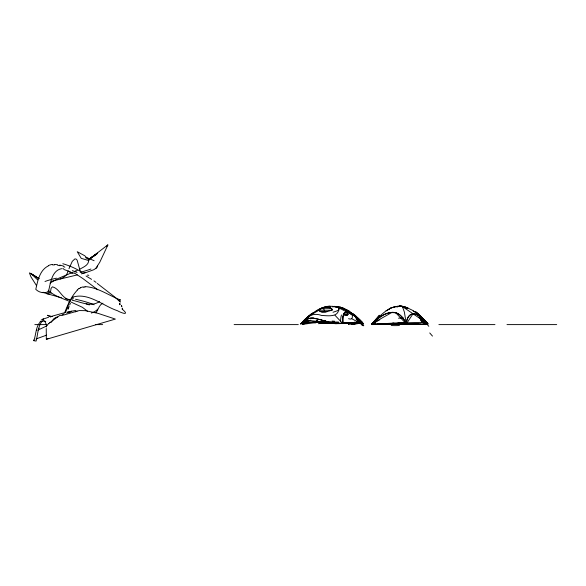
<?xml version="1.0" encoding="UTF-8"?>
<svg xmlns="http://www.w3.org/2000/svg" width="586" height="586" viewBox="0 0 586 586"><rect width="100%" height="100%" fill="white"/><g stroke="black" fill="none" stroke-linecap="round" stroke-linejoin="round"><path stroke-width="0.88" d="M301.46 323.179C306.8 316.513 312.968 312.272 321.48 315.429C328.534 315.788 339.821 317.773 338.664 306.976L334.884 306.434L332.423 306.778L336.188 306.529L340.378 307.452M46.25 328.49L46.323 339.338L115.369 319.084L98.009 313.342L85.234 310.661L79.264 310.565L63.266 315.143M342.62 323.567L343.022 323.56C341.081 314.836 345.484 307.43 352.955 314.228M397.367 323.89L405.131 323.919L405.168 322.168M323.853 307.848C316.191 308.558 319.429 313.422 324.944 311.789M303.467 323.003L302.391 324.029L306.449 319.648M415.752 312.726L415.965 312.118L417.818 313.364M362.119 322.791L363.071 323.89C360.097 322.161 347.198 303.826 343.447 315.231A33.109 13.126 61.8 0 0 343.206 316.74L343.022 323.56L339.111 323.567A35.285 25.491 0.9 0 1 333.917 323.164L305.255 320.088L300.786 323.911L311.364 314.623C318.213 307.87 329.383 303.951 338.664 307.76L356.163 316.88L363.071 323.904L357.357 318.887M332.035 310.031L332.328 309.957C331.493 305.284 318.264 307.525 319.348 310.77C320.352 313.312 334.086 310.976 331.735 308.888C329.698 306.456 326.065 307.24 323.391 307.928M347.066 310.88L345.894 309.884M384.46 314.404L390.071 312.514L395.733 312.763L406.354 323.926C406.12 318.066 411.555 310.551 417.628 314.916M406.354 323.926C407.556 306.837 421.612 315.239 428.007 323.977L402.414 306.566C389.58 304.156 380.541 315.825 372.132 323.575L392.173 312.316C399.088 312.038 403.842 318.191 406.354 323.926L413.108 313.62M397.608 306.881L397.791 306.222L402.414 306.566L407.658 307.958L412.654 310.39L419.019 315.019M46.887 325.604L44.631 320.952L43.108 320.271C37.629 325.311 38.068 334.298 36.076 341.081L33.732 340.693C36.185 335.038 35.556 326.776 40.229 322.058M119.881 303.314L119.844 304.156M343.162 316.682L343.857 313.942L346.136 311.584M36.449 329.647L36.442 330.299M50.411 292.707L51.063 288.363L52.396 286.832C59.787 288.466 61.838 299.05 70.064 299.754L67.888 299.234M64.541 313.092C67.617 304.925 71.221 296.619 77.271 290.195M68.752 307.181L68.02 309.152L69.097 306.353M68.98 268.688L72.283 261.312L74.913 258.902L76.099 259.063L77.14 260.147L79.938 270.249L80.7 271.736L82.392 273.091L85.974 272.571L93.789 269.728L96.895 267.656L97.576 265.846M51.004 322.52L53.685 318.865L55.934 317.385L57.604 316.997L49.671 322.754M69.69 304.962L70.437 303.343M65.464 312.602L69.646 301.534L72.657 297.366M379.428 315.861L379.618 315.349L379.237 316.206L379.596 315.312L372.132 323.575L376.285 319.905M68.174 270.761C66.343 278.995 57.838 279.5 51.26 281.375M348.56 318.674C352.069 320.293 353.116 317.282 352.01 314.609L346.502 311.518M349.117 323.553L349.615 322.659M72.627 299.292L73.257 298.289M106.513 246.56L107.897 244.926L99.803 262.184L95.643 268.688M306.456 320.264L302.391 324.219L305.899 320.461M306.332 320.417L302.391 324.219L306.925 321.003M320.476 321.751L318.696 323.78L321.384 322.74M57.282 317.392L59.809 315.378L62.607 315.517M376.688 318.506L379.582 315.312L377.252 317.824M376.813 318.352L375.238 320.227M376.388 318.865L372.132 323.575L373.282 322.527M69.639 312.455L71.375 311.254L66.614 313.049M321.926 322.542L319.846 323.325L319.414 323.011L320.095 322.219M374.747 320.791L373.443 322.234M305.152 321.128L304.134 322.256M306.683 319.414L302.999 323.435L306.727 319.648M301.79 322.813L300.786 323.911L308.954 315.781L314.426 312.338M302.295 322.271L304.361 320.11M373.949 321.839L371.597 324.336L404.289 322.49M375.714 319.963L377.479 318.081M33.717 340.393L34.091 340.012M375.582 321.143L371.597 324.336L373.875 323.472M375.392 321.34L373.626 322.989M372.52 323.194L372.908 322.798M305.914 318.564L300.786 323.911C303.9 320.264 308.58 317.561 313.503 318.161M102.916 303.182C98.529 305.255 98.594 309.811 95.892 312.697M304.947 319.517L311.43 313.854L314.155 312.411M307.24 320.286L303.636 323.355M304.786 321.721L303.174 323.282L307.364 319.788M305.152 321.362L306.925 319.663M306.441 320.117L303.519 322.945M306.434 318.066L311.43 313.854L314.704 312.287M373.861 322L378.82 317.912L383.867 314.704M319.282 309.928L319.831 309.459M307.46 320.439L302.925 324.307L318.11 322.263M387.383 310.243L390.701 307.972L394.905 307.071M48.616 323.56L46.36 326.146A1.289 0.886 -39.2 0 0 46.367 326.688A1.538 1.062 -40.6 0 0 46.587 326.988M107.773 244.919L88.479 259.788C89.533 265.004 82.904 267.333 79.322 269.413M377.054 319.275C382.255 315.136 388.782 311.02 395.733 312.763M305.577 322.578L308.207 320.278L302.925 324.307A24.238 22.649 53.6 0 1 306.397 322.974M50.066 283.082L57.567 278.738L73.06 272.212M307.445 320.615L302.728 323.992M79.044 288.693L80.392 287.865M307.533 320.718L302.391 324.219L303.336 323.597M379.838 319.736L372.33 323.977M41.174 320.051L41.818 319.685M316.806 310.895L317.246 310.609M73.103 297.043C88.654 292.377 103.319 306.082 117.427 310.705C121.632 313.107 130.356 316.022 122.086 309.049M96.646 254.265L88.479 259.788L97.496 253.174L88.42 259.627L97.108 253.65L88.347 259.473L84.743 255.745L77.242 251.709L81.22 258.338L89.123 260.667M321.106 308.536L325.479 306.617L329.317 306.17M46.426 326.102L37.812 330.138M311.364 314.623L319.011 310.177L331.178 310.258M305.255 320.088L309.335 318.403M317.693 310.338L318.572 309.855M310.836 320.117L303.643 323.948M46.323 339.338L46.931 339.038M75.33 311.833L77.044 311.034M77.337 270.351L74.525 271.589M48.455 265.861C39.68 270.014 37.724 280.87 35.783 289.367C39.079 292.575 44.346 293.908 48.47 291.469C50.491 283.514 51.612 270.424 61.662 268.674M319.011 310.177L318.96 309.657L319.861 309.305M43.496 318.967L42.873 319.224L48.645 317.216M35.973 338.979L46.638 335.141M42.47 319.392L43.137 319.114M318.93 309.686L319.766 309.342M318.96 309.657L322.476 308.214L331.273 308.39L332.328 309.957M99.657 301.468C90.808 307.562 81.344 301.988 72.232 300.274M47.525 338.818L48.697 338.386M373.45 324.461L374.732 323.985M327.845 306.749L330.16 306.273M325.296 307.364L326.116 307.137M62.057 314.623L63.735 314.045M328.006 306.698L328.9 306.427L327.515 306.756M41.569 321.472L42.192 321.296M85.095 272.834L81.359 273.867M52.029 316.206L64.072 312.836M320.293 309.159L320.718 309.042M393.14 307.313L394.136 307.057M376.945 323.89L377.772 323.67M331.112 310.272L331.727 310.111M327.757 306.698L328.175 306.588M67.551 311.913L75.784 310.441M306.405 323.003L310.917 322.197L316.008 322.132M77.337 274.9L60.138 279.046M327.083 306.8L328.849 306.441L327.296 306.749M321.377 322.014L319.971 322.769M83.102 286.862L81.454 287.367A24.033 16.276 73.2 0 0 80.37 287.814M49.363 293.872L47.202 293.791L43.078 292.246M349.871 323.802L348.633 324.065L348.025 322.454A88.244 57.648 -25.9 0 1 348.216 323.304M350.846 323.597L353.028 323.201M319.414 323.011L322.051 322.564M329.837 306.31L328.695 306.5M396.663 306.822L398.429 306.581M374.461 324.395L372.806 324.578L372.806 323.897M404.604 322.454L405.021 322.395M338.649 323.15L334.679 323.516M338.049 323.216L334.123 323.553M374.073 324.454L372.806 324.578L399.96 323.89M310.097 322.285L316.447 322.154L336.027 323.67L356.925 323.091L356.53 322.556M329.508 306.69L330.05 306.654M345.051 323.304L345.901 323.245M344.202 323.362L340.781 323.553M346.553 323.201L356.925 323.091L356.618 322.681M52.608 264.931L54.557 264.894M346.919 322.571L342.363 322.776M374.095 324.512L372.806 324.578L393.492 323.919L377.303 323.904M84.882 286.613C97.51 287.191 108.322 295.11 119.705 299.717M344.422 322.688L345.139 322.659M346.297 322.6L356.068 322.586M347.271 322.549L349.395 322.461M344.07 322.71L342.993 322.754M375.348 324.454L376.681 324.388M376.945 324.38L372.806 324.578L390.899 323.955M376.622 324.395L379.267 324.285M334.701 323.655L356.925 323.091M379.428 324.278L372.806 324.578L388.313 324.007L418.66 324.109M340.356 323.575L338.635 323.633M379.171 324.285L381.083 324.212M380.446 324.234L381.852 324.19M342.107 323.179L333.214 323.172M346.575 323.04L348.362 322.981M349.747 322.447L356.588 322.644L361.467 323.714C362.119 324.41 354.325 318.55 357.284 318.865M383.156 324.146L395.579 323.897M382.995 324.146L384.438 324.102M397.865 323.047L423.993 322.285L420.462 318.183M384.27 324.109L385.727 324.065M382.746 324.153L405.937 323.933L425.817 324.578L425.817 323.897L422.308 321.033M388.093 324.014L389.609 323.977M342.209 323.582L335.331 323.311L328.541 322.095M333.559 306.463L337.331 306.808M390.642 323.963L392.195 323.933L379.193 324.007M393.191 323.926L396.077 323.897M394.466 323.911L395.74 323.897M336.994 306.991L338.664 306.976L342.847 308.353M342.275 322.49L354.061 322.447L361.467 323.714L358.324 321.421M389.368 323.985L405.937 323.933L398.29 323.89M397.652 323.89L399.725 323.89M424.542 324.454L425.817 324.578L405.131 323.919L421.319 323.904M34.83 324.607L38.661 324.607M39.284 324.607L46.25 324.607M95.379 324.607L102.667 324.607M234.129 324.607L298.296 324.607M438.877 324.607L494.972 324.607M507 324.607L556.7 324.607M401.798 323.89L403.864 323.904M403.388 323.904L404.662 323.911M358.8 322.871L354.735 322.974L348.633 324.065L348.267 322.798M405.131 323.919L410.303 324.007M392.693 323.062L393.982 323.098M411.599 324.036L425.817 324.578L424.161 324.395M405.93 307.284A21.411 20.774 -90 0 0 399.308 306.06L404.289 306.756M409.013 323.977L425.817 324.578L420.653 324.336M414.185 324.102L418.66 324.285M334.372 322.783L331.141 322.586M343.022 323.56L332.643 322.945L321.326 319.985M312.895 322.132L319.963 322.49M321.729 322.578L327.032 322.849M347.183 310.089L340.085 307.218L340.7 307.738M327.325 323.582L321.97 323.113M318.088 321.194L316.286 320.996L317.693 321.106M317.268 322.205L321.604 322.6M330.746 323.487L322.337 322.681M391.03 308.177L389.793 308.426A25.308 5.186 44.2 0 0 389.492 309.254M316.286 320.996L317.561 321.091M326.19 323.516L313.437 322.102M329.603 323.406L324.893 322.959M318.535 322.3L319.377 322.373M62.687 268.688L63.662 268.798M313.136 318.132L320.967 319.875M350.369 323.743L354.786 324.578L353.475 323.369M338.664 307.76C348.582 308.895 356.42 316.272 362.697 323.45M334.181 306.639L335.968 306.808M319.802 322.41L322.901 322.74M328.988 322.395L325.274 321.978L328.753 322.351M329.185 322.417L326.578 322.139M319.883 321.392L323.479 321.78M313.818 318.191L318.821 319.231M323.611 322.82L324.468 322.915M315.458 322.285L316.081 322.359M405.483 307.313L405.973 307.372M320.491 321.392L324.007 321.817M321.406 321.502L322.688 321.655M316.711 322.432L317.356 322.512M320.637 322.952L321.304 323.033M359.284 322.908L360.58 323.091M317.993 322.6L319.978 322.864M350.882 323.516L354.786 324.578L350.34 323.531M344.487 312.785L345.447 312.924M352.01 314.609C356.325 315.957 359.262 320.293 362.529 323.304M342.444 308.419L343.601 308.221L344.136 309.108M343.337 314.733C344.414 315.246 349.871 315.781 347.447 313.092M57.655 265.231L60.05 265.722M340.649 307.247L340.085 307.218L342.356 308.456M360.844 323.142L362.295 323.428L361.166 322.285M343.22 314.704L346.853 315.085L348.091 314.565L346.084 311.635M354.274 324.512L351.08 323.15M346.787 322.688L348.567 323.113M65.705 298.721L66.797 298.977M421.678 321.648L423.993 322.285L419.737 318.264M60.336 297.424L61.391 297.681M59.289 297.168L46.448 293.542M328.145 322L324.681 321.025M349.93 323.619L354.786 324.578L351.248 323.26M338.979 307.145L341.594 307.899M358.053 321.113L361.459 322.088L363.071 323.89C361.657 322.652 357.914 317.766 356.786 319.487M319.172 319.333L319.883 319.546M86.135 303.9L89.372 304.932M342.964 308.917L343.608 309.13M320.242 319.648L321.736 320.117M323.545 320.681L321.692 320.103M87.299 257.921L89.892 258.741M348.143 323.084L346.502 322.564M343.652 313.627L347.71 314.946L347.249 312.843L346.033 311.649M347.762 310.954L349.168 311.334L347.535 310.272M63.947 269.494L70.716 271.992M63.823 266.784L64.885 267.135M340.656 307.54L344.817 309.276M406.948 307.599L407.915 307.972M335.309 306.742L334.02 306.361L335.155 306.434M354.611 322.044L356.156 322.791M50.792 317.077L47.4 315.29L52.337 316.616M347.894 310.998L349.168 311.334L346.897 310.514M386.049 310.543L386.555 310.741M423.89 323.985L425.172 324.461M342.099 308.09L347.037 310.932M75.235 271.091L75.953 271.384M70.195 301.724C62.761 298.296 54.132 296.238 48.25 290.231M407.395 308.624L402.414 306.566L404.347 311.957L406.245 323.391M413.203 311.027L416.529 312.397L420.697 316.052M344.26 309.371L344.905 309.65M70.95 302.032L82.414 307.313L87.644 311.349M406.765 307.584L407.592 307.936M416.529 312.397L415.723 312.104L428.007 323.977L427.209 323.084M343.11 308.463L345.564 309.525M420.308 320.344L423.275 321.919M349.688 312.426L352.171 313.525L352.728 314.352M360.734 323.413L351.937 318.85M341.367 307.482L349.168 311.327L344.627 308.837M338.664 306.976L340.949 308.053M353.138 314.894L355.629 316.206M345.542 309.95L346.165 310.272M345.572 309.533L350.23 312.287L353.212 314.836M120.086 299.9L120.247 300.054A9.544 1.978 27.5 0 1 120.02 300.017M73.931 272.812L74.649 273.201M86.054 275.984L91.577 279.346M75.001 273.398L82.641 278.387L97.73 289.755M417.862 315.041L422.609 318.55M423.883 323.985L421.297 322.241M360.595 320.652L353.314 314.111L353.798 314.858M360.954 323.428L357.599 320.659L357.108 318.806L361.767 322.41M348.502 311.225L354.127 315.114L360.917 321.165M38.786 278.489L29.395 272.886L31.014 276.973L36.581 285.719M354.369 314.711A8.68 0.989 46.3 0 0 353.805 314.308L353.292 314.147L353.754 314.807M30.545 273.252L39.116 278.731L31.212 273.735L37.577 279.822M358.288 319.48L359.269 320.146M360.368 321.384L362.859 323.128L362.075 322.241M347.659 311.173L348.209 311.547M358.925 319.897L363.071 323.904L358.5 319.333M357.768 318.784L358.141 319.055M97.217 283.426L114.358 296.677L120.328 302.054L119.324 301.043M423.993 322.285L419.561 318.059M354.493 314.858L356.647 316.704M358.94 319.678L362.844 323.113L360.075 320.103M354.288 315.268L356.054 316.777M359.731 320.505L361.459 322.088M417.986 313.51L424.843 320.461M360.449 320.923L361.137 321.524M419.034 315.026L427.575 323.494M423.099 321.553L425.817 323.933L423.334 320.938A83.71 81.212 90 0 1 425.78 323.955A89.219 86.56 -90 0 0 423.334 320.901M360.178 320.652L356.933 317.722L363.071 323.89M345.806 311.378L346.392 311.928M361.767 322.095L362.558 322.849L354.42 314.799L353.424 314.396L357.064 318.154M357.174 317.194L359.811 319.824M356.442 317.656L356.896 318.117M335.024 315.319L342.349 323.106M343.726 313.224L344.964 314.521M423.539 321.318L425.238 323.223M401.403 316.323L402.282 317.29A48.352 37.944 -28.6 0 1 406.303 323.948M360.859 320.93L361.364 321.472M354.098 315.202L354.442 315.576M423.363 321.238L425.817 323.933A76.048 76.048 0 0 0 423.356 320.967M357.826 320.916L357.277 320.249M418.88 317.26L419.217 317.656M423.773 321.34L425.414 323.413M335.697 306.559L335.968 306.947M97.151 309.071L97.591 310.111M323.721 309.086L324.27 310.214M122.108 308.046L122.569 309.086M348.392 323.223L348.633 324.065C349.776 320.747 367.927 326.299 360.104 321.289L362.265 323.443L360.009 322.996A12.885 4.996 -13.1 0 0 359.408 322.93M121.676 306.053L121.815 306.625L121.522 305.35M119.639 303.482L119.94 304.786L119.859 304.281M96.646 310.17A31.314 6.263 -6.8 0 1 91.365 313.078M75.513 299.226A31.314 4.219 10.9 0 1 94.156 304.779M51.121 293.117A31.314 5.435 8.9 0 1 47.781 292.106M44.99 281.47A31.314 5.281 -9.2 0 1 56.446 278.167M90.947 269.025A31.314 4.395 -10.7 0 1 80.187 272.285M85.541 257.715A31.439 6.16 7.2 0 1 94.126 260.726M72.679 297.476A11.398 6.834 -81.7 0 1 73.118 297.146M48.33 265.648A22.319 16.276 55.2 0 1 52.432 264.418M54.33 264.476A21.968 13.053 32.1 0 1 57.501 264.755M59.691 265.07A20.503 7.552 22.3 0 1 63.735 266.183M62.827 263.722A19.763 4.871 20.5 0 1 80.846 271.721M72.371 270.586A23.579 1.143 20.9 0 1 77.022 272.483M69.595 272.197A48.206 4.864 18.2 0 1 73.235 273.669M87.358 275.12A39.379 4.717 44.5 0 1 88.83 275.376M93.936 280.848A16.935 0.703 38.7 0 1 96.06 282.401M119.354 301.058A6.966 1.568 30.9 0 1 119.28 300.274A9.332 2.117 30.6 0 1 120.101 300.069M119.749 299.798A4.402 0.996 29.6 0 1 120.108 299.973M83.315 287.235A20.913 12.921 44.3 0 1 85.109 287.103M79.022 288.502A20.847 12.116 -79.7 0 0 77.843 289.418A23.25 12.951 -76.8 0 0 77.227 289.997M39.211 328.255A25.594 2.241 -36.6 0 1 38.53 328.607M40.148 321.626A19.675 5.574 12.5 0 1 40.852 321.231M43.664 321.626A14.84 2.908 2.4 0 1 45.73 321.34M48.704 323.67A18.232 11.727 -38.5 0 1 49.744 322.871M399.308 306.09A20.122 19.521 89.8 0 1 403.058 306.471M399.315 306.024A22.283 21.623 90 0 1 407.585 307.965M423.539 320.82A92.676 90.127 -87.9 0 1 425.971 323.802M423.48 320.872A99.349 96.536 -88.5 0 1 425.919 323.846M361.489 321.597A11.815 2.447 37 0 1 362.155 322.212M358.742 319.143A17.595 0.586 45.8 0 1 359.306 319.736M360.265 322.212A63.325 12.995 55.7 0 1 359.328 321.326M363.781 325.626A23.923 2.556 49.9 0 1 363.034 325.113M352.772 324.307A22.664 12.797 -23.9 0 1 357.321 323.802M334.049 322.996A42.141 27.82 0 0 1 326.277 322.959M334.496 322.329A41.994 27.073 -0.1 0 1 327.457 322.395M313.488 322.615A21.177 7.076 13.6 0 1 315.817 322.842M401.908 306.537A20.027 17.543 -0.2 0 1 403.205 306.727M395.44 306.852A20.027 17.419 0 0 1 398.019 306.551M305.365 322.329A33.622 24.451 40.2 0 1 302.559 323.787M302.859 324.19A25.161 23.528 54.6 0 1 310.053 322.051M341.975 308.507A5.113 0.483 23.3 0 1 341.77 308.404M340.766 307.848A5.113 0.483 23.3 0 1 344.561 308.661M358.581 320.586A25.711 5.713 56.1 0 1 363.254 325.86M356.12 317.429A12.416 2.359 52.6 0 1 358.009 318.769M315.949 321.633A51.89 41.049 21.1 0 1 317.224 321.699M338.525 322.022A58.937 38.237 0.6 0 1 329.859 321.795M334.716 323.238A58.871 39.797 0.4 0 1 330.797 323.069M355.995 317.224A11.757 2.249 53.4 0 1 356.977 317.795M356.171 322.051A26.187 24.18 -43.5 0 1 361.643 323.311M355.878 318.747A49.202 20.173 54.9 0 1 362.368 325.56M340.554 321.604A50.777 23.44 54.8 0 1 341.462 314.968M309.283 318.308A22.832 15.06 50.7 0 1 313.085 317.978M334.569 321.201A57.164 34.764 0.9 0 1 332.042 321.069M327.2 311.649A10.834 3.597 -10.4 0 1 325.01 312.126M339.367 309.804A20.598 4.007 -11.6 0 1 333.038 312.243M344.326 309.305A7.574 1.546 21.8 0 1 345.322 309.833M358.251 320.725A12.028 2.293 34.6 0 1 357.57 319.912M358.39 321.421A20.246 7.435 13.7 0 1 357.892 320.916M325.472 320.71A39.782 8.841 12.3 0 1 324.388 320.388M345.41 311.994A19.741 8.05 16.1 0 1 346.568 313.092M421.708 321.494A22.554 20.642 -51.1 0 1 424.044 322.161M403.117 317.773A53.465 26.788 -2.7 0 1 398.495 318.205M399.454 325.501A46.514 32.296 -0.8 0 1 391.236 325.523M371.685 324.505A21.953 20.056 36.8 0 1 375.567 323.325M373.56 322.923A26.604 17.851 53.9 0 1 371.758 324.556M429.736 332.958A51.268 2.388 49.3 0 1 432.475 336.093M422.257 318.996A43.064 25.872 44.7 0 1 427.502 324.322M419.327 317.011A33.277 7.135 37.9 0 1 419.019 316.638M395.792 312.668A17.902 14.035 -27.6 0 1 401.322 316.381M426.74 323.963A61.669 5.296 50.3 0 1 428.813 326.292M397.894 323.406A45.422 31.175 -0.8 0 1 393.968 323.457"/></g></svg>
